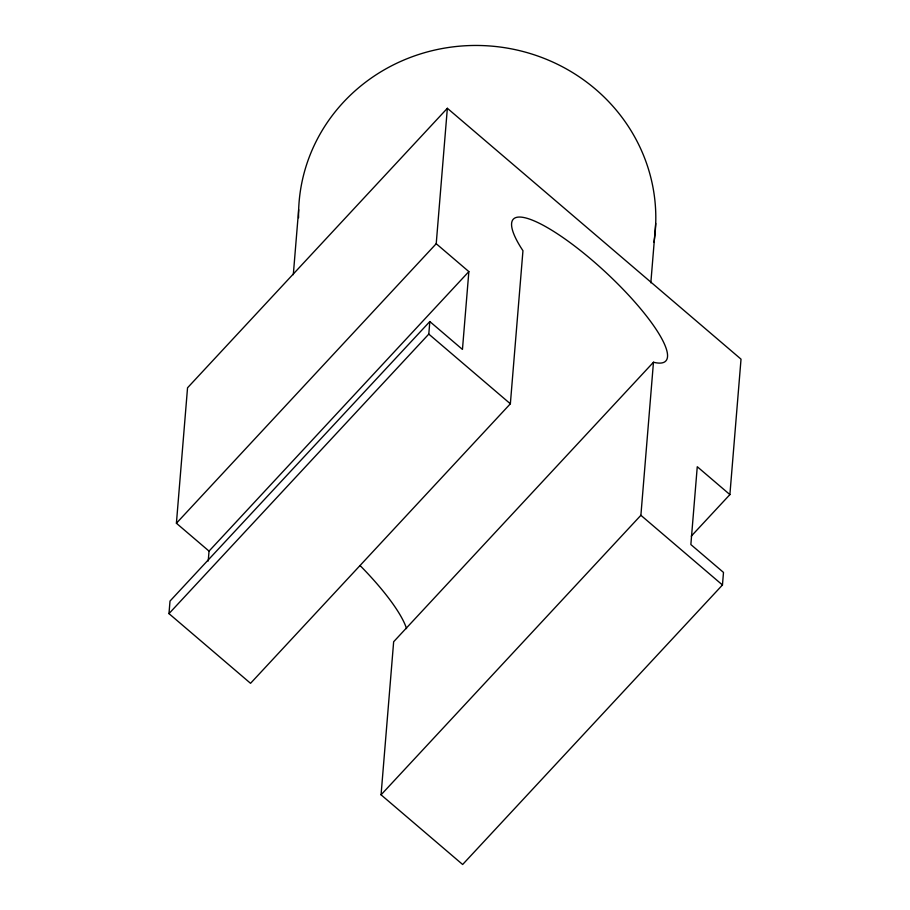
<?xml version="1.0" encoding="UTF-8"?>
<svg xmlns="http://www.w3.org/2000/svg" width="910" height="910" viewBox="0 0 910 910"><rect width="100%" height="100%" fill="white"/><g stroke="black" fill="none" stroke-linecap="round" stroke-linejoin="round"><path stroke-width="1.36" d="M729.888 494.596L697.265 466.716L690.861 544.555L723.495 572.424L722.46 584.982L462.644 864.5L381.062 794.817L640.89 515.299L653.471 362.226A104.115 24.035 42.9 0 0 643.711 312.539A104.115 24.035 42.9 0 0 542.587 224.952A104.115 24.035 42.9 0 0 520.713 247.236L522.954 250.728L510.362 403.79L250.546 683.319L168.976 613.624L170.011 601.078L429.827 321.548L462.451 349.429L468.855 271.601L436.22 243.721L447.356 108.279L741.024 359.154L729.888 494.596L691.259 536.161M208.219 561.026L209.038 551.119L176.404 523.239L187.54 387.796L447.356 108.279M293.304 274.695L298.662 209.664M381.062 794.817L393.655 641.743L653.471 362.226M168.976 613.624L428.792 334.107L429.827 321.548M650.832 282.828L655.712 223.45M176.404 523.239L436.22 243.721M209.038 551.119L468.855 271.601M428.792 334.107L510.362 403.79M640.89 515.299L722.46 584.982M298.571 217.729A178.679 171.046 4.7 0 1 488.715 45.898A178.679 171.046 4.7 0 1 653.983 242.174M360.178 565.656A104.115 24.035 42.9 0 1 406.542 628.617"/></g></svg>
